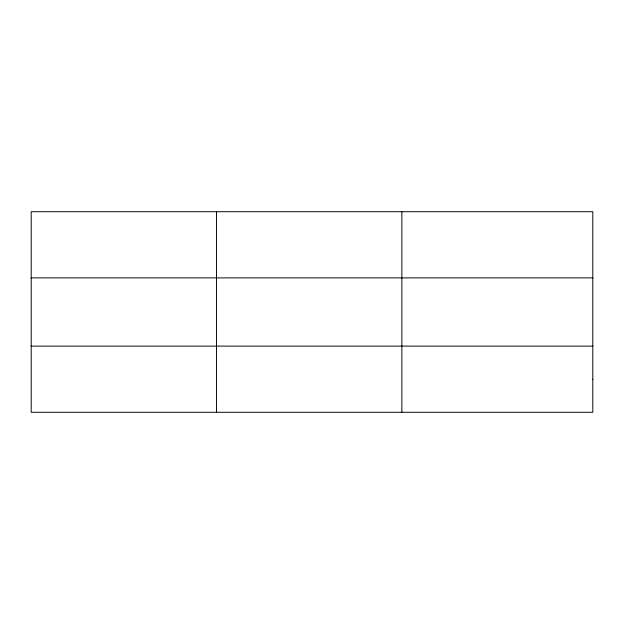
<?xml version="1.0" encoding="UTF-8"?>
<svg xmlns="http://www.w3.org/2000/svg" width="624" height="624" viewBox="0 0 624 624"><rect width="100%" height="100%" fill="white"/><g stroke="black" fill="none" stroke-linecap="round" stroke-linejoin="round"><path stroke-width="0.94" d="M216.528 211.715L216.528 412.285M401.856 211.715L401.856 412.285M31.2 277.898L592.8 277.898M31.2 346.102L592.8 346.102M592.8 379.197L592.8 412.285L31.2 412.285L31.2 211.715L592.8 211.715L592.8 379.197"/></g></svg>
